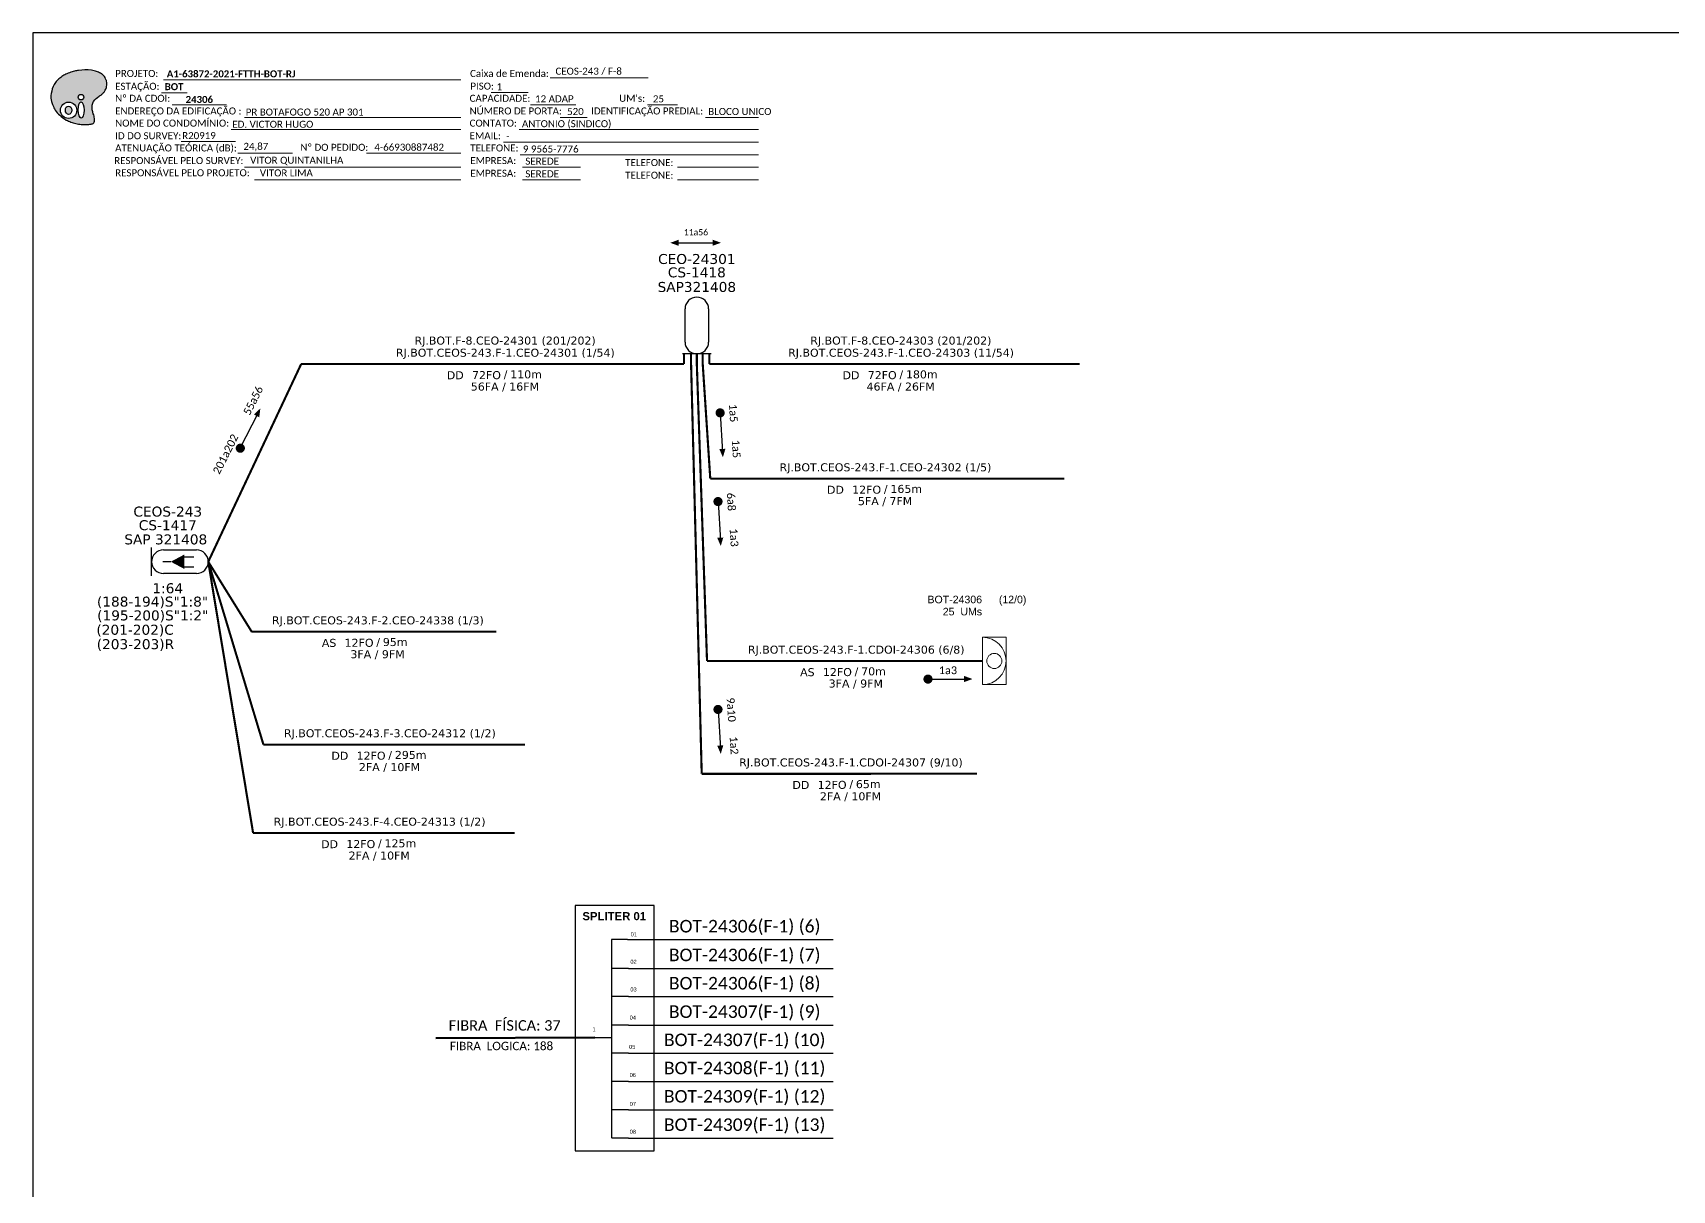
# Model space of a CAD drawing. Extents: x -89 to 749, y 705 to 1299.
# Drawn here: x -89.3 to 330, y 1003.1 to 1299 of the extents above; entities that cross this region are included whole.
import ezdxf
from ezdxf.enums import TextEntityAlignment as Align

# ---------------------------------------------------------------- set-up
doc = ezdxf.new("R2010")
doc.units = 0
for name, color, linetype, lineweight in [("20.0-LEGENDA DOS CDO'S", 1, 'Continuous', 0), ('20.1-CDO_INTERIOR', 1, 'Continuous', 0), ('40.1-ETIQUETAS', 1, 'Continuous', 20)]:
    doc.layers.add(name, color=color, linetype=linetype, lineweight=lineweight)
for name, color, linetype in [('20.4-CEOS', 1, 'Continuous'), ('CAP a instalar', 1, 'Continuous'), ('SETA', 7, 'Continuous'), ('UNIFILAR', 7, 'Continuous')]:
    doc.layers.add(name, color=color, linetype=linetype)
doc.styles.add('ARIAL', font='arial.ttf')
doc.styles.add('siredit', font='verdana.ttf')
doc.styles.get("Standard").update_dxf_attribs({"font": 'arial.ttf'})
doc.styles.add('WMF-Calibri0', font='calibri.ttf')
doc.styles.add('WMF-Calibri1', font='calibrib.ttf')
doc.linetypes.add('FENCELINE1', pattern='A,0.25,-0.1,[133,ltypeshp.shx,S=0.1,R=0,X=-0.1,Y=0],-0.1,1', length=1.45)

# ---------------------------------------------------------------- blocks, each defined once
blk = doc.blocks.new('OI')
h = blk.add_hatch(color=40)
edge = h.paths.add_edge_path()
edge.add_spline(control_points=[(4.35, -0.67), (3.92, -0.99), (3.26, -1.5), (2.81, -2.59), (2.9, -3.5), (3.06, -4.27), (3.31, -4.85), (3.37, -5.39), (3.4, -5.88), (3.2, -6.4), (2.54, -6.61), (1.65, -6.63), (0.55, -6.67), (-0.56, -6.42), (-1.61, -6.14), (-2.77, -5.61), (-3.92, -4.77), (-4.89, -3.7), (-5.34, -2.65), (-5.6, -1.94), (-5.85, -0.96), (-5.71, 0.47), (-5.1, 2.02), (-4.14, 3.02), (-3.3, 3.61), (-2.37, 4.16), (-1.36, 4.44), (-0.56, 4.7), (0.79, 4.85), (2.24, 4.97), (3.79, 4.57), (4.67, 4.21), (5.44, 3.65), (5.76, 2.99), (6.03, 2.21), (6.01, 1.46), (5.72, 0.64), (5.31, 0.08), (4.88, -0.38), (4.51, -0.55), (4.35, -0.67)], knot_values=[0, 0, 0, 0, 1.60434, 2.417191, 3.427595, 4.282808, 4.776746, 5.304182, 5.888771, 6.258406, 6.858137, 7.79129, 8.986195, 10.124242, 11.187857, 12.242908, 13.953784, 15.414161, 16.515391, 17.349188, 17.675853, 19.552021, 21.515531, 22.568638, 23.63245, 24.621084, 25.782718, 26.745347, 27.142653, 29.870543, 31.004649, 31.921532, 32.709589, 33.801391, 34.042471, 35.192333, 35.971461, 36.628871, 37.254359, 37.836911, 37.836911, 37.836911, 37.836911], degree=3, periodic=0)
h.paths.add_polyline_path([(1.13, -0.87, -1), (-0.04, -0.87, -1)], flags=16)
edge = h.paths.add_edge_path(flags=16)
edge.add_ellipse((0.56, -3.59), major_axis=(-0.02, 1.71), ratio=0.361305, start_angle=0, end_angle=360)
h.paths.add_polyline_path([(-0.36, -3.62, -1), (-3.8, -3.62, -1)], flags=16)
edge = h.paths.add_edge_path(flags=0)
edge.add_ellipse((-2.08, -3.62), major_axis=(0, 0.885), ratio=0.758294, start_angle=0, end_angle=360)
at = {"color": 40}
for centre, radius in [((-2.08, -3.62), 1.72), ((0.54, -0.87), 0.587)]:
    blk.add_circle(centre, radius, dxfattribs=at)
blk.add_ellipse((-2.08, -3.62), major_axis=(0, 0.885), ratio=0.758294, start_param=-3.141592653589792, end_param=3.141592653589792, dxfattribs=at)
blk.add_ellipse((0.56, -3.59), major_axis=(-0.02, 1.71), ratio=0.361305, dxfattribs=at)
at = {"color": 40, "start_tangent": (-0.800898, -0.598801), "end_tangent": (-0.800898, -0.598801)}
blk.add_spline([(4.35, -0.67), (3.2, -1.78), (2.9, -2.54), (2.92, -3.55), (3.12, -4.38), (3.28, -4.85), (3.37, -5.37), (3.35, -5.95), (3.2, -6.29), (2.66, -6.55), (1.73, -6.63), (0.54, -6.62), (-0.58, -6.41), (-1.6, -6.11), (-2.56, -5.67), (-3.95, -4.67), (-4.89, -3.56), (-5.37, -2.56), (-5.64, -1.78), (-5.72, -1.46), (-5.63, 0.42), (-4.84, 2.22), (-4.13, 2.99), (-3.27, 3.62), (-2.4, 4.09), (-1.3, 4.47), (-0.37, 4.72), (0.02, 4.77), (2.75, 4.8), (3.85, 4.53), (4.69, 4.16), (5.31, 3.68), (5.85, 2.73), (5.93, 2.5), (5.94, 1.35), (5.67, 0.62), (5.29, 0.08), (4.84, -0.36), (4.35, -0.67)], degree=3, dxfattribs=at)
blk = doc.blocks.new('CARIMBO')
at = {"color": 7, "lineweight": 0}
for points in [[(134.48, -16.3), (159.61, -16.3)], [(35.15, -20.06), (41.7, -20.06)], [(35.66, -16.79), (111.64, -16.79)], [(119.43, -20.02), (128.92, -20.02)], [(37.81, -23.14), (51.75, -23.14)], [(129.48, -23.14), (141.1, -23.14)], [(159.42, -23.14), (167.09, -23.14)], [(56.38, -26.37), (111.64, -26.37)], [(137.07, -26.37), (144.01, -26.37)], [(174.24, -26.37), (187.8, -26.37)], [(40.13, -32.55), (54.07, -32.55)], [(52.97, -29.48), (111.64, -29.48)], [(122.56, -32.72), (187.83, -32.72)], [(126.6, -29.48), (187.83, -29.48)], [(54.67, -35.52), (68.61, -35.52)], [(126.84, -35.96), (187.83, -35.96)], [(56.38, -39.07), (111.64, -39.07)], [(127.45, -39.07), (142.25, -39.07)], [(167.06, -39.07), (187.83, -39.07)], [(58.87, -42.31), (111.64, -42.31)], [(127.45, -42.31), (142.25, -42.31)], [(167.06, -42.31), (187.83, -42.31)]]:
    blk.add_lwpolyline(points, dxfattribs=at)
at = {"color": 7, "xscale": 1.213923925163967, "yscale": 1.213923925163967, "zscale": 1.213923925163967, "rotation": 0.1532896023949059}
blk.add_blockref('OI', (13.86, -20.16), dxfattribs=at)
at = {"color": 7, "lineweight": 0, "style": 'WMF-Calibri0'}
for s, height, p in [('PROJETO:', 1.793, (23.26, -16.04)), ('Caixa de Emenda:', 1.7927, (114.02, -16.04)), ('ESTAÇÃO:', 1.793, (23.26, -19.32)), ('Nº DA CDOI:', 1.7927, (23.26, -22.39)), ('CAPACIDADE:', 1.7927, (113.91, -22.39)), ('PISO:', 1.793, (114.09, -19.28)), ("UM's:", 1.793, (152.15, -22.39)), ('ENDEREÇO DA EDIFICAÇÃO :', 1.7927, (23.26, -25.63)), ('NÚMERO DE PORTA:', 1.7927, (113.91, -25.63)), ('IDENTIFICAÇÃO PREDIAL:', 1.7927, (144.99, -25.63)), ('NOME DO CONDOMÍNIO:', 1.7927, (23.26, -28.74)), ('CONTATO:', 1.793, (113.91, -28.74)), ('ATENUAÇÃO TEÓRICA (dB):', 1.7927, (23.26, -35.09)), ('ID DO SURVEY:', 1.7927, (23.26, -31.97)), ('EMAIL:', 1.793, (113.91, -31.97)), ('TELEFONE:', 1.793, (114.09, -35.09)), ('RESPONSÁVEL PELO SURVEY:', 1.7927, (23.02, -38.32)), ('EMPRESA:', 1.793, (114.09, -38.32)), ('TELEFONE:', 1.793, (153.7, -38.83)), ('RESPONSÁVEL PELO PROJETO:', 1.7927, (23.26, -41.44)), ('EMPRESA:', 1.793, (114.09, -41.56)), ('TELEFONE:', 1.793, (153.7, -42.06))]:
    blk.add_text(s, height=height, dxfattribs=at).set_placement(p)
at = {"color": 7, "lineweight": 0, "flags": 8}
for tag, p, style in [('PROJ', (36.46, -16.13), 'WMF-Calibri1'), ('CEOS-XX', (135.87, -15.46), 'WMF-Calibri0'), ('EST', (35.94, -19.41), 'WMF-Calibri1'), ('PISO_PTR', (120.78, -19.42), 'WMF-Calibri0'), ('CAPAC.', (130.66, -22.52), 'WMF-Calibri0'), ("UC'S", (160.78, -22.54), 'WMF-Calibri0'), ('LOGRADOURO', (56.65, -25.91), 'WMF-Calibri0'), ('N°', (138.85, -25.77), 'WMF-Calibri0'), ('N°PREDIO', (174.94, -25.77), 'WMF-Calibri0'), ('NOME_DO_COND.', (53.23, -29.02), 'WMF-Calibri0'), ('NOME_DO_CONTATO', (127.3, -28.89), 'WMF-Calibri0'), ('_ID_', (40.39, -31.94), 'WMF-Calibri0'), ('O_POTEN', (56.06, -34.68), 'WMF-Calibri0'), ('EMAIL', (123.26, -32.12), 'WMF-Calibri0'), ('RES_SURVEY', (57.78, -38.23), 'WMF-Calibri0'), ('TELEFONE', (127.55, -35.36), 'WMF-Calibri0'), ('EMP_RESP_SURVEY', (128.16, -38.47), 'WMF-Calibri0'), ('CONT_RESP_SURVEY', (167.76, -38.47), 'WMF-Calibri0'), ('RES_PROJ', (60.27, -41.47), 'WMF-Calibri0'), ('EMP_RESP_PROJ', (128.16, -41.71), 'WMF-Calibri0'), ('CONT_RESP_PROJ', (167.76, -41.71), 'WMF-Calibri0')]:
    blk.add_attdef(tag, p, '', height=1.79, dxfattribs=dict(at, style=style))
at = {"color": 7, "lineweight": 0, "style": 'WMF-Calibri1', "flags": 8}
blk.add_attdef("N° CDO'S", text='', height=1.79, dxfattribs=at).set_placement((44.78, -22.68), align=Align.CENTER)
blk = doc.blocks.new('CEOS_RP_CT_DRT')
at = {"layer": '20.4-CEOS', "color": 0}
for p, q in [((-4.54, 1.19), (-1.19, 1.19)), ((-1.19, -1.19), (-4.54, -1.19))]:
    blk.add_line(p, q, dxfattribs=at)
for points in [[(-5.73, -1.43), (-5.73, 1.44)], [(-3.79, 0), (-4.59, 0)], [(-2.47, 0.48), (-1.45, 0.48)], [(-2.47, -0.52), (-1.45, -0.52)]]:
    blk.add_lwpolyline(points, dxfattribs=at)
blk.add_lwpolyline([(-3.79, 0, 0, 1.47, 0), (-2.41, 0, 1.47, 1.47, 0)], format="xyseb", dxfattribs=at)
for centre, start, end in [((-4.54, 0), 90, 270), ((-1.19, 0), 270, 90)]:
    blk.add_arc(centre, 1.19, start, end, dxfattribs=at)
at = {"layer": '20.4-CEOS', "color": 7, "style": 'siredit'}
for tag, p in [('Nº_DA_CEOS', (-2.86, 5.6)), ('LOCAL', (-2.86, 4.24)), ('SAP', (-2.86, 2.78)), ('RACIO_SPLITAGEM', (-2.86, -1.88)), ('FIBRAS_SPLITTER', (-2.86, -3.58)), ('RESERVA_FINAIS', (-2.86, -6.39)), ('FIBRAS_TOP_C', (-2.86, -5.08))]:
    blk.add_attdef(tag, text='', height=1.01, dxfattribs=at).set_placement(p, align=Align.TOP_CENTER)
blk = doc.blocks.new('ETIQUETA_RS5F')
at = {"layer": '40.1-ETIQUETAS', "color": 0, "style": 'siredit'}
blk.add_text('/', height=1.5, dxfattribs=at).set_placement((1.58, -1.95), align=Align.MIDDLE_RIGHT)
for tag, p in [('ETIQUETA_R_PRIMARIA', (1.21, 4.1)), ('ETIQUETA_R_SECUNDARIA', (1.21, 2.1)), ('F_ATIVAS/F_MORTAS', (1.14, -4.24))]:
    blk.add_attdef(tag, text='', height=1.5, dxfattribs=at).set_placement(p, align=Align.MIDDLE_CENTER)
for tag, p in [('TIPO_CABO', (-6.58, -2.12)), ('CAP_CABO', (0.4, -2.09))]:
    blk.add_attdef(tag, text='', height=1.5, dxfattribs=at).set_placement(p, align=Align.MIDDLE_RIGHT)
blk.add_attdef('METROS', text='', height=1.5, dxfattribs=at).set_placement((2.14, -1.95), align=Align.MIDDLE_LEFT)
for tag, p in [('FUSÃO_1', (0.85, -8.39)), ('FUSÃO_2', (0.85, -10.6)), ('FUSÃO_3', (0.85, -12.93)), ('FUSÃO_4', (0.85, -15.14)), ('FUSÃO_5', (0.85, -17.16))]:
    blk.add_attdef(tag, text='', height=1.5, dxfattribs=at).set_placement(p, align=Align.CENTER)
blk = doc.blocks.new('SAN')
at = {"layer": 'SETA'}
blk.add_lwpolyline([(-2.58, 0), (6.02, 0)], dxfattribs=at)
for points in [[(-2.1, -0.66), (-3.93, 0), (-2.1, 0.67)], [(5.33, 0.68), (7.16, 0.01), (5.33, -0.65)]]:
    blk.add_solid(points, dxfattribs=at)

msp = doc.modelspace()

# ---------------------------------------------------------------- linework, layer by layer
at = {"color": 7, "linetype": 'Continuous'}
for p, q in [((58.69, 1067.15, 1.17), (58.69, 1016.36, 1.17)), ((62.81, 1067.15, 1.17), (58.69, 1067.15, 1.17)), ((63.01, 1059.8, 1.17), (58.9, 1059.8, 1.17)), ((63.01, 1052.56, 1.17), (58.9, 1052.56, 1.17)), ((63.01, 1045.28, 1.17), (58.9, 1045.28, 1.17)), ((54.42, 1042.09, 1.17), (58.68, 1042.09, 1.17)), ((63.01, 1038.07, 1.17), (58.9, 1038.07, 1.17)), ((63.01, 1030.86, 1.17), (58.9, 1030.86, 1.17)), ((63.01, 1023.62, 1.17), (58.9, 1023.62, 1.17)), ((63.01, 1016.4, 1.17), (58.9, 1016.4, 1.17))]:
    msp.add_line(p, q, dxfattribs=at)
at = {"color": 10, "linetype": 'Continuous'}
for p, q in [((62.81, 1067.15, 1.17), (115.38, 1067.14, 1.17)), ((63.01, 1059.8, 1.17), (115.38, 1059.79, 1.17)), ((63.01, 1052.57, 1.17), (115.38, 1052.56, 1.17)), ((63.01, 1045.3, 1.17), (115.38, 1045.28, 1.17)), ((63.01, 1038.09, 1.17), (115.38, 1038.07, 1.17)), ((63.01, 1030.88, 1.17), (115.38, 1030.86, 1.17)), ((63.01, 1023.64, 1.17), (115.38, 1023.62, 1.17)), ((63.01, 1016.4, 1.17), (115.38, 1016.38, 1.17))]:
    msp.add_line(p, q, dxfattribs=at)
at = {"color": 1, "linetype": 'Continuous', "lineweight": 60}
msp.add_line((54.42, 1042.09, 1.17), (13.74, 1041.96, 1.17), dxfattribs=at)
msp.add_lwpolyline([(-89.32, 705.02), (749.25, 705.02), (749.25, 1299.02), (-89.32, 1299.02), (-89.32, 705.02)])
at = {"color": 7, "lineweight": 0}
msp.add_lwpolyline([(-4.01, 1268.26), (20.14, 1268.26)], dxfattribs=at)
at = {"const_width": 1.17, "elevation": 1.17}
for points in [[(86.44, 1202.42, 1), (86.51, 1201.26, 1)], [(85.89, 1179.74, 1), (85.96, 1178.57, 1)], [(139.05, 1133.76, 1), (140.22, 1133.76, 1)], [(85.89, 1126.58, 1), (85.96, 1125.42, 1)]]:
    msp.add_lwpolyline(points, format="xyb", close=True, dxfattribs=at)
at = {"const_width": 1.17}
msp.add_lwpolyline([(-36.51, 1192.28, 1), (-35.98, 1193.33, 1)], format="xyb", close=True, dxfattribs=at)
at = {"color": 7, "elevation": 1.17}
msp.add_lwpolyline([(49.37, 1013.1), (69.58, 1013.1), (69.58, 1075.86), (49.37, 1075.86)], close=True, dxfattribs=at)
at = {"layer": '20.1-CDO_INTERIOR', "color": 1, "lineweight": 18, "elevation": 1.17}
msp.add_lwpolyline([(159.61, 1132.35), (159.61, 1144.44), (153.57, 1144.44), (153.57, 1132.35)], close=True, dxfattribs=at)
at = {"layer": '20.1-CDO_INTERIOR', "color": 1, "lineweight": 18}
msp.add_circle((156.59, 1138.4, 1.17), 1.93, dxfattribs=at)
msp.add_arc((153.57, 1138.4, 1.17), 6.04, 270, 90, dxfattribs=at)
at = {"layer": '20.4-CEOS', "color": 5}
for p, q in [((77.5, 1219.94, 1.17), (77.5, 1228.4, 1.17)), ((83.52, 1228.4, 1.17), (83.52, 1219.94, 1.17)), ((84.14, 1216.93, 1.17), (76.88, 1216.93, 1.17))]:
    msp.add_line(p, q, dxfattribs=at)
for centre, start, end in [((80.51, 1228.4, 1.17), 0, 180), ((80.51, 1219.94, 1.17), 180, 0)]:
    msp.add_arc(centre, 3.01, start, end, dxfattribs=at)
at = {"layer": 'CAP a instalar', "color": 7, "linetype": 'FENCELINE1', "ltscale": 7, "const_width": 0.546, "elevation": 1.17}
for points in [[(77.23, 1214.32), (77.23, 1216.93)], [(-33.33, 1145.88), (-44.44, 1163.77)], [(-33.4, 1145.88), (29.27, 1145.88)]]:
    msp.add_lwpolyline(points, dxfattribs=at)
at = {"layer": 'CAP a instalar', "color": 8, "ltscale": 7, "const_width": 0.546, "elevation": 1.17}
for points in [[(79.04, 1214.32), (79.04, 1216.93)], [(82.02, 1214.32), (82.02, 1216.93)], [(81.76, 1109.54), (79.04, 1214.32)], [(83.95, 1185.02), (82.02, 1214.32)], [(83.95, 1185.02), (174.46, 1185.02)], [(-32.97, 1094.4), (-44.44, 1163.77)], [(81.76, 1109.54), (152.2, 1109.56)], [(-32.97, 1094.4), (33.96, 1094.4)]]:
    msp.add_lwpolyline(points, dxfattribs=at)
at = {"layer": 'CAP a instalar', "color": 1, "linetype": 'FENCELINE1', "ltscale": 7, "const_width": 0.546, "elevation": 1.17}
for points in [[(80.51, 1214.32), (80.51, 1216.93)], [(83.12, 1138.38), (80.51, 1214.32)], [(83.12, 1138.38), (153.56, 1138.4)]]:
    msp.add_lwpolyline(points, dxfattribs=at)
at = {"layer": 'CAP a instalar', "color": 7, "ltscale": 7, "const_width": 0.546, "elevation": 1.17}
for points in [[(83.7, 1214.32), (83.7, 1216.93)], [(-44.44, 1163.77), (-20.68, 1214.32)], [(-20.68, 1214.32), (77.23, 1214.32)], [(83.7, 1214.32), (178.45, 1214.32)], [(-44.44, 1163.77), (-30.33, 1117.01)], [(-30.33, 1117.01), (36.59, 1117.01)]]:
    msp.add_lwpolyline(points, dxfattribs=at)
at = {"layer": 'SETA'}
msp.add_lwpolyline([(-36.24, 1192.8), (-31.7, 1201.78)], dxfattribs=at)
msp.add_lwpolyline([(-36.24, 1192.8), (-31.7, 1201.78)], dxfattribs=at)
at = {"layer": 'SETA', "elevation": 1.17}
for points in [[(86.47, 1201.84), (87.08, 1191.8)], [(85.93, 1179.15), (86.54, 1169.12)], [(139.63, 1133.76), (149.69, 1133.76)], [(85.93, 1126), (86.54, 1115.96)]]:
    msp.add_lwpolyline(points, dxfattribs=at)
at = {"layer": 'SETA'}
for points in [[(-32.78, 1201.42), (-31.12, 1202.98), (-31.39, 1200.71)], [(-32.78, 1201.42), (-31.12, 1202.98), (-31.39, 1200.71)], [(87.83, 1192.66, 1.17), (87.18, 1190.47, 1.17), (86.27, 1192.56, 1.17)], [(87.28, 1169.97, 1.17), (86.63, 1167.78, 1.17), (85.73, 1169.88, 1.17)], [(148.88, 1134.56, 1.17), (151.02, 1133.78, 1.17), (148.88, 1133, 1.17)], [(87.28, 1116.82, 1.17), (86.63, 1114.63, 1.17), (85.73, 1116.72, 1.17)]]:
    msp.add_solid(points, dxfattribs=at)

# ---------------------------------------------------------------- block references
ref = msp.add_blockref('CARIMBO', (-91.51, 1303.77))
ref.add_attrib('PROJ', 'A1-63872-2021-FTTH-BOT-RJ', (-55.05, 1287.63), dxfattribs={"color": 7, "lineweight": 0, "height": 1.7927, "style": 'WMF-Calibri1'})
ref.add_attrib('EST', 'BOT', (-55.57, 1284.35), dxfattribs={"color": 7, "lineweight": 0, "height": 1.793, "style": 'WMF-Calibri1'})
ref.add_attrib("N° CDO'S", '24306', dxfattribs={"color": 7, "lineweight": 0, "height": 1.793, "style": 'WMF-Calibri1'}).set_placement((-46.73, 1281.09), align=Align.CENTER)
ref.add_attrib('LOGRADOURO', 'PR BOTAFOGO 520 AP 301', (-34.86, 1277.86), dxfattribs={"color": 7, "lineweight": 0, "height": 1.7927, "style": 'WMF-Calibri0'})
ref.add_attrib('NOME_DO_COND.', 'ED. VICTOR HUGO', (-38.28, 1274.74), dxfattribs={"color": 7, "lineweight": 0, "height": 1.7927, "style": 'WMF-Calibri0'})
ref.add_attrib('_ID_', 'R20919', (-51.11, 1271.83), dxfattribs={"color": 7, "lineweight": 0, "height": 1.793, "style": 'WMF-Calibri0'})
ref.add_attrib('O_POTEN', '24,87', (-35.45, 1269.09), dxfattribs={"color": 7, "lineweight": 0, "height": 1.793, "style": 'WMF-Calibri0'})
ref.add_attrib('RES_SURVEY', 'VITOR QUINTANILHA', (-33.73, 1265.54), dxfattribs={"color": 7, "lineweight": 0, "height": 1.7927, "style": 'WMF-Calibri0'})
ref.add_attrib('RES_PROJ', 'VITOR LIMA', (-31.24, 1262.3), dxfattribs={"color": 7, "lineweight": 0, "height": 1.793, "style": 'WMF-Calibri0'})
ref.add_attrib('CEOS-XX', 'CEOS-243 / F-8', (44.36, 1288.31), dxfattribs={"color": 7, "lineweight": 0, "height": 1.7927, "style": 'WMF-Calibri0'})
ref.add_attrib('CAPAC.', '12 ADAP', (39.15, 1281.25), dxfattribs={"color": 7, "lineweight": 0, "height": 1.793, "style": 'WMF-Calibri0'})
ref.add_attrib("UC'S", '25', (69.27, 1281.23), dxfattribs={"color": 7, "lineweight": 0, "height": 1.793, "style": 'WMF-Calibri0'})
ref.add_attrib('PISO_PTR', '1', (29.28, 1284.34), dxfattribs={"color": 7, "lineweight": 0, "height": 1.79, "style": 'WMF-Calibri0'})
ref.add_attrib('N°', '520', (47.34, 1278), dxfattribs={"color": 7, "lineweight": 0, "height": 1.793, "style": 'WMF-Calibri0'})
ref.add_attrib('N°PREDIO', 'BLOCO UNICO', (83.43, 1278), dxfattribs={"color": 7, "lineweight": 0, "height": 1.7927, "style": 'WMF-Calibri0'})
ref.add_attrib('NOME_DO_CONTATO', 'ANTONIO (SINDICO)', (35.79, 1274.88), dxfattribs={"color": 7, "lineweight": 0, "height": 1.7927, "style": 'WMF-Calibri0'})
ref.add_attrib('EMAIL', '-', (31.75, 1271.65), dxfattribs={"color": 7, "lineweight": 0, "height": 1.79, "style": 'WMF-Calibri0'})
ref.add_attrib('TELEFONE', '9 9565-7776', (36.04, 1268.41), dxfattribs={"color": 7, "lineweight": 0, "height": 1.7927, "style": 'WMF-Calibri0'})
ref.add_attrib('EMP_RESP_SURVEY', 'SEREDE', (36.65, 1265.3), dxfattribs={"color": 7, "lineweight": 0, "height": 1.793, "style": 'WMF-Calibri0'})
ref.add_attrib('EMP_RESP_PROJ', 'SEREDE', (36.65, 1262.06), dxfattribs={"color": 7, "lineweight": 0, "height": 1.793, "style": 'WMF-Calibri0'})
at = {"layer": '20.4-CEOS', "color": 7}
ref = msp.add_blockref('CEOS_RP_CT_DRT', (-44.44, 1163.77, 1.17), dxfattribs=dict(at, xscale=2.528264090331674, yscale=2.528264090331674, zscale=2.528264090331674))
ref.add_attrib('Nº_DA_CEOS', 'CEOS-243', dxfattribs={"color": 7, "height": 2.553, "style": 'siredit'}).set_placement((-54.8, 1177.87, 1.17), align=Align.TOP_CENTER)
ref.add_attrib('LOCAL', 'CS-1417', dxfattribs={"color": 7, "height": 2.553, "style": 'siredit'}).set_placement((-54.8, 1174.39, 1.17), align=Align.TOP_CENTER)
ref.add_attrib('SAP', 'SAP 321408', dxfattribs={"color": 7, "height": 2.553, "style": 'siredit'}).set_placement((-55.31, 1170.76, 1.17), align=Align.TOP_CENTER)
ref.add_attrib('RACIO_SPLITAGEM', '1:64', dxfattribs={"color": 7, "height": 2.553, "style": 'siredit'}).set_placement((-54.8, 1158.27, 1.17), align=Align.TOP_CENTER)
ref.add_attrib('FIBRAS_SPLITTER', '(188-194)S"1:8"', dxfattribs={"color": 7, "height": 2.5527, "style": 'siredit'}).set_placement((-58.69, 1154.85, 1.17), align=Align.TOP_CENTER)
ref.add_attrib('FIBRAS_TOP_C', '(201-202)C', dxfattribs={"color": 7, "height": 2.553, "style": 'siredit'}).set_placement((-63.15, 1147.66, 1.17), align=Align.TOP_CENTER)
ref.add_attrib('RESERVA_FINAIS', '(203-203)R', dxfattribs={"color": 7, "height": 2.553, "style": 'siredit'}).set_placement((-63.07, 1143.97, 1.17), align=Align.TOP_CENTER)
at = {"layer": '40.1-ETIQUETAS', "color": 7}
ref = msp.add_blockref('ETIQUETA_RS5F', (29.91, 1214.35, 1.17), dxfattribs=dict(at, xscale=1.364210508771661, yscale=1.364210508771661, zscale=1.364210508771661))
ref.add_attrib('ETIQUETA_R_PRIMARIA', 'RJ.BOT.F-8.CEO-24301 (201/202)', dxfattribs={"color": 0, "height": 2.0463, "style": 'siredit'}).set_placement((31.48, 1220.32, 1.17), align=Align.MIDDLE_CENTER)
ref.add_attrib('ETIQUETA_R_SECUNDARIA', 'RJ.BOT.CEOS-243.F-1.CEO-24301 (1/54)', dxfattribs={"color": 0, "height": 2.0463, "style": 'siredit'}).set_placement((31.53, 1217.22, 1.17), align=Align.MIDDLE_CENTER)
ref.add_attrib('TIPO_CABO', 'DD', dxfattribs={"color": 0, "height": 2.046, "style": 'siredit'}).set_placement((20.89, 1211.46, 1.17), align=Align.MIDDLE_RIGHT)
ref.add_attrib('CAP_CABO', '72FO', dxfattribs={"color": 0, "height": 2.046, "style": 'siredit'}).set_placement((30.41, 1211.49, 1.17), align=Align.MIDDLE_RIGHT)
ref.add_attrib('METROS', '110m', dxfattribs={"color": 0, "height": 2.046, "style": 'siredit'}).set_placement((32.79, 1211.68, 1.17), align=Align.MIDDLE_LEFT)
ref.add_attrib('F_ATIVAS/F_MORTAS', '56FA / 16FM', dxfattribs={"color": 0, "height": 2.0463, "style": 'siredit'}).set_placement((31.43, 1208.56, 1.17), align=Align.MIDDLE_CENTER)
ref = msp.add_blockref('ETIQUETA_RS5F', (131.12, 1214.35, 1.17), dxfattribs=dict(at, xscale=1.364210508771661, yscale=1.364210508771661, zscale=1.364210508771661))
ref.add_attrib('ETIQUETA_R_PRIMARIA', 'RJ.BOT.F-8.CEO-24303 (201/202)', dxfattribs={"color": 0, "height": 2.0463, "style": 'siredit'}).set_placement((132.69, 1220.32, 1.17), align=Align.MIDDLE_CENTER)
ref.add_attrib('ETIQUETA_R_SECUNDARIA', 'RJ.BOT.CEOS-243.F-1.CEO-24303 (11/54)', dxfattribs={"color": 0, "height": 2.0463, "style": 'siredit'}).set_placement((132.74, 1217.22, 1.17), align=Align.MIDDLE_CENTER)
ref.add_attrib('TIPO_CABO', 'DD', dxfattribs={"color": 0, "height": 2.046, "style": 'siredit'}).set_placement((122.1, 1211.46, 1.17), align=Align.MIDDLE_RIGHT)
ref.add_attrib('CAP_CABO', '72FO', dxfattribs={"color": 0, "height": 2.046, "style": 'siredit'}).set_placement((131.62, 1211.49, 1.17), align=Align.MIDDLE_RIGHT)
ref.add_attrib('METROS', '180m', dxfattribs={"color": 0, "height": 2.046, "style": 'siredit'}).set_placement((134, 1211.68, 1.17), align=Align.MIDDLE_LEFT)
ref.add_attrib('F_ATIVAS/F_MORTAS', '46FA / 26FM', dxfattribs={"color": 0, "height": 2.0463, "style": 'siredit'}).set_placement((132.64, 1208.56, 1.17), align=Align.MIDDLE_CENTER)
at = {"layer": '40.1-ETIQUETAS', "color": 8}
ref = msp.add_blockref('ETIQUETA_RS5F', (127.14, 1185.05, 1.17), dxfattribs=dict(at, xscale=1.364210508771661, yscale=1.364210508771661, zscale=1.364210508771661))
ref.add_attrib('ETIQUETA_R_SECUNDARIA', 'RJ.BOT.CEOS-243.F-1.CEO-24302 (1/5)', dxfattribs={"color": 0, "height": 2.0463, "style": 'siredit'}).set_placement((128.75, 1187.92, 1.17), align=Align.MIDDLE_CENTER)
ref.add_attrib('TIPO_CABO', 'DD', dxfattribs={"color": 0, "height": 2.046, "style": 'siredit'}).set_placement((118.12, 1182.17, 1.17), align=Align.MIDDLE_RIGHT)
ref.add_attrib('CAP_CABO', '12FO', dxfattribs={"color": 0, "height": 2.046, "style": 'siredit'}).set_placement((127.64, 1182.2, 1.17), align=Align.MIDDLE_RIGHT)
ref.add_attrib('METROS', '165m', dxfattribs={"color": 0, "height": 2.046, "style": 'siredit'}).set_placement((130.02, 1182.39, 1.17), align=Align.MIDDLE_LEFT)
ref.add_attrib('F_ATIVAS/F_MORTAS', '5FA / 7FM', dxfattribs={"color": 0, "height": 2.046, "style": 'siredit'}).set_placement((128.66, 1179.26, 1.17), align=Align.MIDDLE_CENTER)
at = {"layer": '40.1-ETIQUETAS', "color": 7}
ref = msp.add_blockref('ETIQUETA_RS5F', (-2.67, 1145.91, 1.17), dxfattribs=dict(at, xscale=1.364210508771661, yscale=1.364210508771661, zscale=1.364210508771661))
ref.add_attrib('ETIQUETA_R_SECUNDARIA', 'RJ.BOT.CEOS-243.F-2.CEO-24338 (1/3)', dxfattribs={"color": 0, "height": 2.0463, "style": 'siredit'}).set_placement((-1.06, 1148.78, 1.17), align=Align.MIDDLE_CENTER)
ref.add_attrib('TIPO_CABO', 'AS', dxfattribs={"color": 0, "height": 2.046, "style": 'siredit'}).set_placement((-11.69, 1143.02, 1.17), align=Align.MIDDLE_RIGHT)
ref.add_attrib('CAP_CABO', '12FO', dxfattribs={"color": 0, "height": 2.046, "style": 'siredit'}).set_placement((-2.17, 1143.05, 1.17), align=Align.MIDDLE_RIGHT)
ref.add_attrib('METROS', '95m', dxfattribs={"color": 0, "height": 2.046, "style": 'siredit'}).set_placement((0.21, 1143.24, 1.17), align=Align.MIDDLE_LEFT)
ref.add_attrib('F_ATIVAS/F_MORTAS', '3FA / 9FM', dxfattribs={"color": 0, "height": 2.046, "style": 'siredit'}).set_placement((-1.15, 1140.12, 1.17), align=Align.MIDDLE_CENTER)
at = {"layer": '40.1-ETIQUETAS', "color": 1, "linetype": 'FENCELINE1'}
ref = msp.add_blockref('ETIQUETA_RS5F', (119.66, 1138.42, 1.17), dxfattribs=dict(at, xscale=1.364210508771661, yscale=1.364210508771661, zscale=1.364210508771661))
ref.add_attrib('ETIQUETA_R_SECUNDARIA', 'RJ.BOT.CEOS-243.F-1.CDOI-24306 (6/8)', dxfattribs={"color": 0, "height": 2.0463, "style": 'siredit'}).set_placement((121.27, 1141.29, 1.17), align=Align.MIDDLE_CENTER)
ref.add_attrib('TIPO_CABO', 'AS', dxfattribs={"color": 0, "height": 2.046, "style": 'siredit'}).set_placement((110.63, 1135.53, 1.17), align=Align.MIDDLE_RIGHT)
ref.add_attrib('CAP_CABO', '12FO', dxfattribs={"color": 0, "height": 2.046, "style": 'siredit'}).set_placement((120.16, 1135.56, 1.17), align=Align.MIDDLE_RIGHT)
ref.add_attrib('METROS', '70m', dxfattribs={"color": 0, "height": 2.046, "style": 'siredit'}).set_placement((122.54, 1135.75, 1.17), align=Align.MIDDLE_LEFT)
ref.add_attrib('F_ATIVAS/F_MORTAS', '3FA / 9FM', dxfattribs={"color": 0, "height": 2.046, "style": 'siredit'}).set_placement((121.17, 1132.63, 1.17), align=Align.MIDDLE_CENTER)
at = {"layer": '40.1-ETIQUETAS', "color": 7}
ref = msp.add_blockref('ETIQUETA_RS5F', (0.4, 1117.04, 1.17), dxfattribs=dict(at, xscale=1.364210508771661, yscale=1.364210508771661, zscale=1.364210508771661))
ref.add_attrib('ETIQUETA_R_SECUNDARIA', 'RJ.BOT.CEOS-243.F-3.CEO-24312 (1/2)', dxfattribs={"color": 0, "height": 2.0463, "style": 'siredit'}).set_placement((2.01, 1119.91, 1.17), align=Align.MIDDLE_CENTER)
ref.add_attrib('TIPO_CABO', 'DD', dxfattribs={"color": 0, "height": 2.046, "style": 'siredit'}).set_placement((-8.62, 1114.15, 1.17), align=Align.MIDDLE_RIGHT)
ref.add_attrib('CAP_CABO', '12FO', dxfattribs={"color": 0, "height": 2.046, "style": 'siredit'}).set_placement((0.9, 1114.18, 1.17), align=Align.MIDDLE_RIGHT)
ref.add_attrib('METROS', '295m', dxfattribs={"color": 0, "height": 2.046, "style": 'siredit'}).set_placement((3.28, 1114.37, 1.17), align=Align.MIDDLE_LEFT)
ref.add_attrib('F_ATIVAS/F_MORTAS', '2FA / 10FM', dxfattribs={"color": 0, "height": 2.046, "style": 'siredit'}).set_placement((1.92, 1111.25, 1.17), align=Align.MIDDLE_CENTER)
at = {"layer": '40.1-ETIQUETAS', "color": 8}
ref = msp.add_blockref('ETIQUETA_RS5F', (118.31, 1109.58, 1.17), dxfattribs=dict(at, xscale=1.364210508771661, yscale=1.364210508771661, zscale=1.364210508771661))
ref.add_attrib('ETIQUETA_R_SECUNDARIA', 'RJ.BOT.CEOS-243.F-1.CDOI-24307 (9/10)', dxfattribs={"color": 0, "height": 2.0463, "style": 'siredit'}).set_placement((119.92, 1112.45, 1.17), align=Align.MIDDLE_CENTER)
ref.add_attrib('TIPO_CABO', 'DD', dxfattribs={"color": 0, "height": 2.046, "style": 'siredit'}).set_placement((109.28, 1106.69, 1.17), align=Align.MIDDLE_RIGHT)
ref.add_attrib('CAP_CABO', '12FO', dxfattribs={"color": 0, "height": 2.046, "style": 'siredit'}).set_placement((118.81, 1106.72, 1.17), align=Align.MIDDLE_RIGHT)
ref.add_attrib('METROS', '65m', dxfattribs={"color": 0, "height": 2.046, "style": 'siredit'}).set_placement((121.19, 1106.91, 1.17), align=Align.MIDDLE_LEFT)
ref.add_attrib('F_ATIVAS/F_MORTAS', '2FA / 10FM', dxfattribs={"color": 0, "height": 2.046, "style": 'siredit'}).set_placement((119.82, 1103.79, 1.17), align=Align.MIDDLE_CENTER)
ref = msp.add_blockref('ETIQUETA_RS5F', (-2.23, 1094.43, 1.17), dxfattribs=dict(at, xscale=1.364210508771661, yscale=1.364210508771661, zscale=1.364210508771661))
ref.add_attrib('ETIQUETA_R_SECUNDARIA', 'RJ.BOT.CEOS-243.F-4.CEO-24313 (1/2)', dxfattribs={"color": 0, "height": 2.0463, "style": 'siredit'}).set_placement((-0.62, 1097.3, 1.17), align=Align.MIDDLE_CENTER)
ref.add_attrib('TIPO_CABO', 'DD', dxfattribs={"color": 0, "height": 2.046, "style": 'siredit'}).set_placement((-11.26, 1091.55, 1.17), align=Align.MIDDLE_RIGHT)
ref.add_attrib('CAP_CABO', '12FO', dxfattribs={"color": 0, "height": 2.046, "style": 'siredit'}).set_placement((-1.73, 1091.58, 1.17), align=Align.MIDDLE_RIGHT)
ref.add_attrib('METROS', '125m', dxfattribs={"color": 0, "height": 2.046, "style": 'siredit'}).set_placement((0.65, 1091.77, 1.17), align=Align.MIDDLE_LEFT)
ref.add_attrib('F_ATIVAS/F_MORTAS', '2FA / 10FM', dxfattribs={"color": 0, "height": 2.046, "style": 'siredit'}).set_placement((-0.71, 1088.64, 1.17), align=Align.MIDDLE_CENTER)
at = {"layer": 'UNIFILAR', "color": 5, "lineweight": -3, "xscale": 1.169590643274854, "yscale": 1.169590643274854, "zscale": 1.169590643274854}
msp.add_blockref('SAN', (78.31, 1245.32, 1.17), dxfattribs=at)

# ---------------------------------------------------------------- texts
at = {"color": 7, "lineweight": 0, "style": 'WMF-Calibri0'}
msp.add_text('Nº DO PEDIDO:', height=1.7927, dxfattribs=at).set_placement((-20.88, 1268.84))
at = {"attachment_point": 5}
for s, insert, char_height, width in [('\\C7;\\fCalibri|b0|i0|c0|p34;11a56', (80.29, 1248.01, 1.17), 1.5906, 29.6594), ('\\C10;\\fArial|b1|i0|c0|p34;\\H1x;SPLITER 01', (59.39, 1073.13, 1.17), 2.0763, 20.2105), ('\\pt28.87535;{\\fCalibri|b0|i0|c0|p34;\\C7;BOT-24306(F-1) (6)}', (92.75, 1070.23, 1.17), 3.2084, 47.8484), ('\\C7;\\fArial|b0|i0|;\\H1.0273588255048;01 ', (64.38, 1068.49, 1.17), 2.0763, 4.164), ('\\pt28.87535;{\\fCalibri|b0|i0|c0|p34;\\C7;BOT-24306(F-1) (7)}', (92.75, 1062.88, 1.17), 3.2084, 47.8484), ('\\C7;\\fArial|b0|i0|;\\H1.0273588255048;02 ', (64.32, 1061.47, 1.17), 2.0763, 4.3956), ('\\pt28.87535;{\\fCalibri|b0|i0|c0|p34;\\C7;BOT-24306(F-1) (8)}', (92.75, 1055.65, 1.17), 3.2084, 47.8484), ('\\C7;\\fArial|b0|i0|;\\H1.0273588255048;03 ', (64.32, 1054.39, 1.17), 2.0763, 4.0421), ('\\pt28.87535;{\\fCalibri|b0|i0|c0|p34;\\C7;BOT-24307(F-1) (9)}', (92.75, 1048.38, 1.17), 3.2084, 47.8484), ('{\\fCalibri|b0|i0|c0|p34;\\C7;FIBRA  FÍSICA: 37}', (31.37, 1045.19, 1.17), 2.6736, 40.4211), ('\\C7;\\fArial|b0|i0|;\\H1.0273588255048;1', (54.23, 1044.22, 1.17), 2.0763, 2.0566), ('\\C7;\\fArial|b0|i0|;\\H1.0273588255048;04 ', (64.14, 1047.21, 1.17), 2.0763, 4.3956), ('\\C7;\\fCalibri|b0|i0|c0|p34;FIBRA  LOGICA: 188', (30.56, 1039.93, 1.17), 2.139, 40.4211), ('\\C7;\\fArial|b0|i0|;\\H1.0273588255048;05 ', (63.99, 1039.71, 1.17), 2.0763, 5.4061), ('\\pt28.87535;{\\fCalibri|b0|i0|c0|p34;\\C7;BOT-24307(F-1) (10)}', (92.75, 1041.17, 1.17), 3.2084, 47.8484), ('\\pt28.87535;{\\fCalibri|b0|i0|c0|p34;\\C7;BOT-24308(F-1) (11)}', (92.75, 1033.96, 1.17), 3.2084, 47.8484), ('\\C7;\\fArial|b0|i0|;\\H1.0273588255048;06 ', (64.14, 1032.53, 1.17), 2.0763, 4.3956), ('\\pt28.87535;{\\fCalibri|b0|i0|c0|p34;\\C7;BOT-24309(F-1) (12)}', (92.75, 1026.72, 1.17), 3.2084, 47.8484), ('\\C7;\\fArial|b0|i0|;\\H1.0273588255048;07 ', (64.14, 1025.09, 1.17), 2.0763, 4.3956), ('\\pt28.87535;{\\fCalibri|b0|i0|c0|p34;\\C7;BOT-24309(F-1) (13)}', (92.75, 1019.48, 1.17), 3.2084, 47.8484), ('\\C7;\\fArial|b0|i0|;\\H1.0273588255048;08 ', (64.14, 1018.01, 1.17), 2.0763, 4.3956)]:
    msp.add_mtext(s, dxfattribs=dict(at, insert=insert, char_height=char_height, width=width))
at = {"color": 0, "char_height": 2.0008, "width": 29.6594, "attachment_point": 5}
for s, insert, rotation in [('\\C7;\\fCalibri|b0|i0|c0|p34;55a56', (-32.96, 1204.98), 63.1726), ('\\C7;\\fCalibri|b0|i0|c0|p34;1a5', (89.86, 1201.78, 1.17), 273.4639), ('\\C7;\\fCalibri|b0|i0|c0|p34;201a202', (-40.01, 1191.29), 63.1726), ('\\C7;\\fCalibri|b0|i0|c0|p34;1a5', (90.57, 1192.63, 1.17), 273.4639), ('\\C7;\\fCalibri|b0|i0|c0|p34;6a8', (89.31, 1179.09, 1.17), 273.4639), ('\\C7;\\fCalibri|b0|i0|c0|p34;1a3', (90.03, 1169.95, 1.17), 273.4639), ('\\C7;\\fCalibri|b0|i0|c0|p34;9a10', (89.31, 1125.94, 1.17), 273.4639), ('\\C7;\\fCalibri|b0|i0|c0|p34;1a2', (90.03, 1116.79, 1.17), 273.4639)]:
    msp.add_mtext(s, dxfattribs=dict(at, insert=insert, rotation=rotation))
at = {"color": 0, "insert": (144.73, 1136.01, 1.17), "char_height": 2.0008, "width": 29.6594, "attachment_point": 5}
msp.add_mtext('\\C7;\\fCalibri|b0|i0|c0|p34;1a3', dxfattribs=at)
at = {"color": 7, "lineweight": 0, "style": 'WMF-Calibri0', "flags": 8}
msp.add_attdef('4-66930887482', (-1.97, 1268.87), '', height=1.79, dxfattribs=at)
at = {"layer": "20.0-LEGENDA DOS CDO'S", "color": 1, "style": 'ARIAL'}
for s, p in [('BOT-24306', (153.46, 1153.15, 1.17)), ('25  UMs', (153.46, 1150.05, 1.17))]:
    msp.add_text(s, height=1.934, dxfattribs=at).set_placement(p, align=Align.RIGHT)
msp.add_text('    (12/0)', height=1.93, dxfattribs=at).set_placement((159.78, 1153.15, 1.17), align=Align.CENTER)
at = {"layer": '20.4-CEOS', "color": 5, "style": 'siredit'}
for tag, text, height, p in [('CEO-24301', 'CEOSXXX', 2.553, (80.51, 1242.46, 1.17)), ('CS-1418', '', 2.55, (80.51, 1239.04, 1.17)), ('SAP321408', '', 2.55, (80.51, 1235.31, 1.17))]:
    msp.add_attdef(tag, text=text, height=height, dxfattribs=at).set_placement(p, align=Align.TOP_CENTER)
at = {"layer": '20.4-CEOS', "color": 7, "style": 'siredit'}
msp.add_attdef('(195-200)S"1:2"', text='(xx-xx)C', height=2.553, dxfattribs=at).set_placement((-58.63, 1151.33, 1.17), align=Align.TOP_CENTER)

doc.saveas('drawing.dxf')
